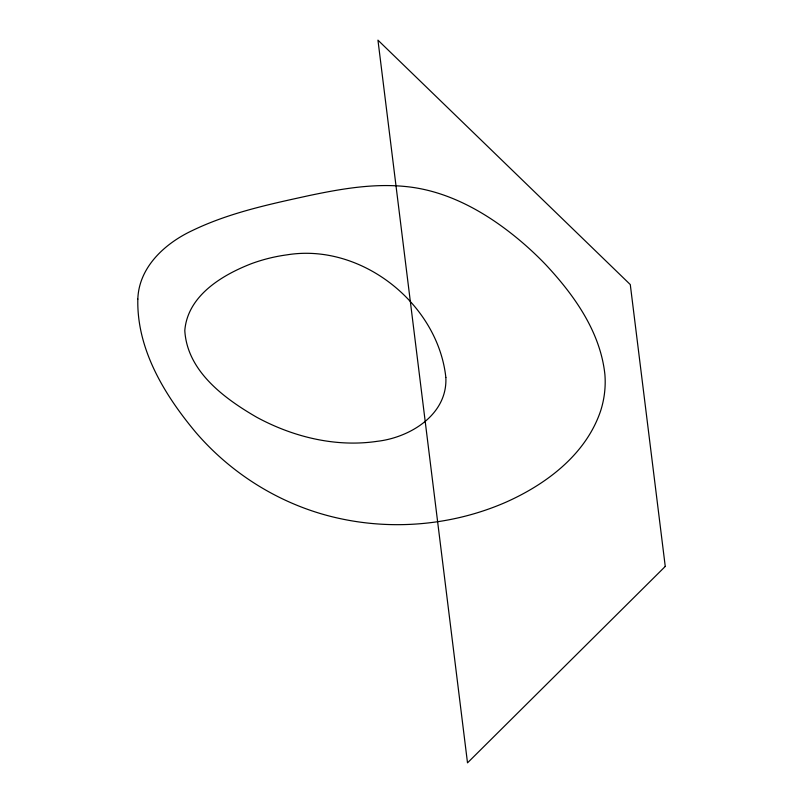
<?xml version="1.0" encoding="UTF-8"?>
<svg xmlns="http://www.w3.org/2000/svg" width="803" height="803" viewBox="0 0 803 803"><rect width="100%" height="100%" fill="white"/><g stroke="black" fill="none" stroke-linecap="round" stroke-linejoin="round"><path stroke-width="1.2" d="M137.825 299.107C136.661 349.355 164.615 395.086 195.802 432.385C233.051 475.818 284.453 506.813 340.482 518.678C395.548 530.472 454.217 524.781 505.85 502.236C546.492 484.129 586.06 454.368 600.694 410.684A107.11 99.291 -13.1 0 0 604.9 374.529C600.393 331.95 574.346 295.343 545.91 264.849A395.979 360.587 -46.3 0 0 513.308 235.068C482.191 210.245 445.494 190.311 405.294 186.497C372.993 183.255 340.693 188.956 309.185 195.561C269.406 204.273 228.996 212.785 192.128 230.652C164.956 243.409 138.869 267.088 137.825 299.107M445.846 377.44C447.723 414.589 410.122 437.515 377.28 441.309C335.805 447.492 293.215 437.033 256.699 417.239C224.358 398.519 187.169 371.247 184.8 330.585C187.561 295.695 222.16 274.987 251.65 263.585A157.448 141.659 -34.1 0 1 286.932 254.852C361.169 242.667 437.836 303.524 445.846 377.44M665.255 566.436L467.507 762.85L377.952 40.15L630.285 284.563L665.255 566.436"/></g></svg>
